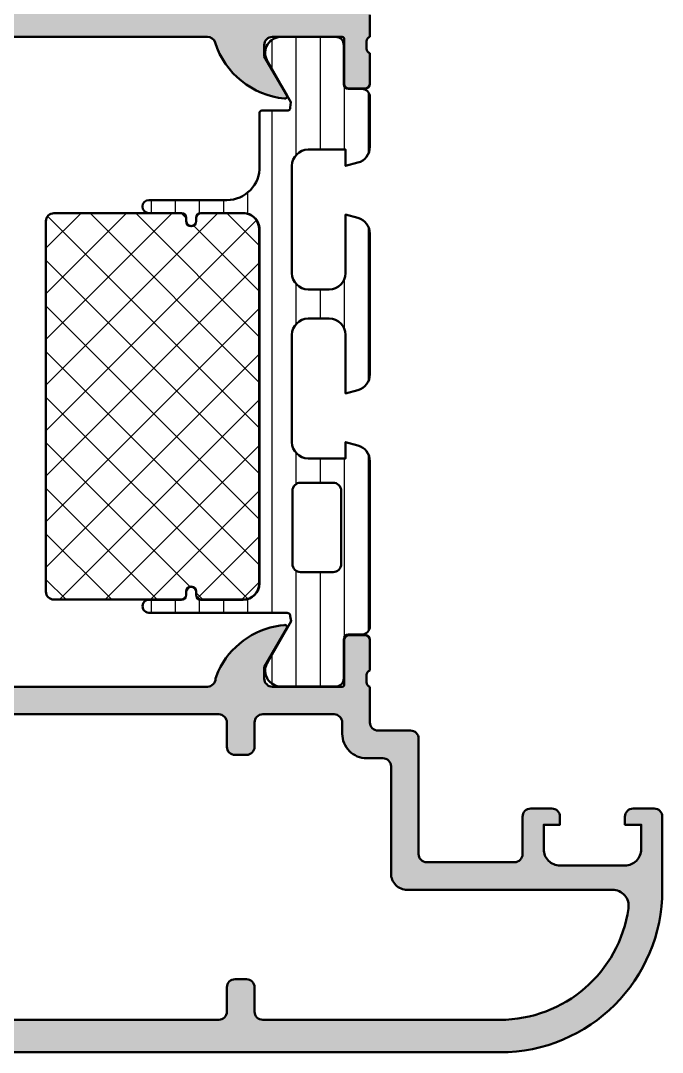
# Model space of a CAD drawing. Extents: x 0 to 79, y 0 to 100.
# Drawn here: x 39.5 to 79, y 0 to 63.5 of the extents above; entities that cross this region are included whole.
import ezdxf

# ---------------------------------------------------------------- set-up
doc = ezdxf.new("R2010")
doc.units = 0
for name, color, linetype, lineweight in [('0S-Alu contour', 7, 'Continuous', 50), ('0S-Alu hatch', 252, 'Continuous', 25), ('0S-Plastic contour', 254, 'Continuous', 50), ('0S-Plastic hatch', 253, 'Continuous', 25), ('0S-PT contour', 91, 'Continuous', 50), ('0S-PT hatch', 103, 'Continuous', 25)]:
    doc.layers.add(name, color=color, linetype=linetype, lineweight=lineweight)

# ---------------------------------------------------------------- blocks, each defined once
blk = doc.blocks.new('430970__55410658_3A5E_46EC_8F12_C75AFB1026F4_')
at = {"layer": '0S-Alu hatch'}
h = blk.add_hatch(color=256, dxfattribs=at)
edge = h.paths.add_edge_path()
edge.add_line((-1.70431260074e-05, 99.98993887380553), (-1.70431260074e-05, 96.5899388738054))
edge.add_line((-1.70431260074e-05, 96.5899388738054), (1.099982956873901, 95.48993887380551))
edge.add_line((1.099982956873901, 95.48993887380551), (1.699982956874151, 95.48993887380551))
edge.add_line((1.699982956874151, 95.48993887380551), (1.699982956874151, 96.98993887380558))
edge.add_ellipse((2.699982956874106, 96.98993887380558), major_axis=(-0.9999999999999551, 0), ratio=1, start_angle=269.99999999999744, end_angle=360, ccw=False)
edge.add_line((2.699982956874151, 97.98993887380554), (3.999982956873992, 97.98993887380554))
edge.add_ellipse((3.999982956874003, 96.98993887380554), major_axis=(-0.9999999999999857, 0), ratio=1, start_angle=180, end_angle=270.0000000000006, ccw=False)
edge.add_line((4.999982956873992, 96.98993887380551), (4.999982956873992, 90.98993887380547))
edge.add_ellipse((4.474982956873919, 90.4899388738055), major_axis=(-0.7250000000000333, 0), ratio=1, start_angle=136.397181027302, end_angle=223.602818972698, ccw=False)
edge.add_line((4.999982956873992, 89.98993887380553), (4.999982956874106, 80.18993887380545))
edge.add_ellipse((3.999982956874133, 80.1899388738056), major_axis=(-0.9999999999999724, 0), ratio=1, start_angle=89.99999999999221, end_angle=180, ccw=False)
edge.add_line((3.999982956873997, 79.18993887380563), (2.699982956874035, 79.18993887380557))
edge.add_ellipse((2.699982956874086, 80.18993887380562), major_axis=(-1.000000000000042, 0), ratio=1, start_angle=0, end_angle=89.9999999999971, ccw=False)
edge.add_line((1.699982956874038, 80.18993887380563), (1.699982956874038, 85.48993887380551))
edge.add_line((1.699982956874038, 85.48993887380551), (1.199982956874037, 85.48993887380551))
edge.add_arc((1.199982956874066, 84.48993887380561), 0.9999999999999147, 90.00000000000163, 180)
edge.add_line((0.1999829568741514, 84.48993887380558), (0.1999829568740381, 66.66695257705501))
edge.add_line((0.1999829568740381, 66.66695257705501), (0.1999842269182465, 63.48750195167988))
edge.add_line((0.1999842269182465, 63.48750195167988), (0.1999702453614703, 62.48999999999998))
edge.add_ellipse((0.121133798818383, 62.22247940800693), major_axis=(-0.2788950563273787, 0), ratio=1, start_angle=178.8354106258897, end_angle=253.5801235804951, ccw=False)
edge.add_line((0.3999712453613711, 62.2168110000085), (0.3999712453613995, 61.76321700000833))
edge.add_ellipse((0.1211031497182247, 61.75755634053118), major_axis=(-0.2789255417371582, 0), ratio=1, start_angle=106.42459455536479, end_angle=181.1628700729054, ccw=False)
edge.add_line((0.1999702453614417, 61.49001300000824), (0.1999702453614702, 59.61000199999987))
edge.add_arc((0.4999702453614246, 59.61000199999979), 0.2999999999999545, 180, 269.9999999999943)
edge.add_line((0.4999702453613946, 59.31000199999984), (1.479944564404294, 59.31000199999985))
edge.add_arc((1.479944564404356, 59.61000199999975), 0.2999999999998906, 269.9999999999882, 360)
edge.add_line((1.779944564404247, 59.61000199999975), (1.779944564404217, 62.36999999999993))
edge.add_ellipse((1.899944564404079, 62.36999999999994), major_axis=(-0.1199999999998615, 0), ratio=1, start_angle=269.9999999999757, end_angle=360, ccw=False)
edge.add_line((1.89994456440413, 62.48999999999981), (6.199970245361472, 62.49000000000004))
edge.add_ellipse((6.199970245361464, 61.99000000000003), major_axis=(-0.5000000000000071, 0), ratio=1, start_angle=180, end_angle=269.9999999999991, ccw=False)
edge.add_line((6.69997024536147, 61.99000000000004), (6.699970245361469, 61.29000000000004))
edge.add_line((6.699970245361469, 61.29000000000004), (5.318474787739117, 58.89717967697251))
edge.add_arc((5.438090030009777, 58.82811978464832), 0.1381197846483124, 149.9999999999897, 275.6225775507777)
edge.add_arc((4.961747004187923, 63.66660886184778), 4.999999999999936, 275.6225775507903, 342.2515836439267)
edge.add_ellipse((10.19988649963936, 61.99002680466519), major_axis=(-0.4999120691403375, 0), ratio=1, start_angle=270.0000000000287, end_angle=342.25158364396225, ccw=False)
edge.add_line((10.19988649963911, 62.48993887380553), (51.00005808385077, 62.48993887380553))
edge.add_ellipse((51.00005808385075, 61.99002680466547), major_axis=(-0.4999120691400591, 0), ratio=1, start_angle=197.7484163560726, end_angle=269.9999999999984, ccw=False)
edge.add_arc((56.23819757930234, 63.66660886184815), 5.00000000000038, 197.7484163560703, 264.3774224492067)
edge.add_arc((55.76185455348019, 58.82811978464825), 0.1381197846482856, 264.3774224492164, 390.0000000000092)
edge.add_line((55.88146979575083, 58.89717967697242), (54.49997433812848, 61.28999999999999))
edge.add_line((54.49997433812848, 61.28999999999999), (54.49997433812848, 61.98999999999998))
edge.add_ellipse((54.99997433812847, 61.98999999999998), major_axis=(-0.4999999999999929, 0), ratio=1, start_angle=269.9999999999984, end_angle=360, ccw=False)
edge.add_line((54.99997433812849, 62.48999999999998), (59.30000001908563, 62.48999999999998))
edge.add_ellipse((59.30000001908553, 62.37), major_axis=(-0.1199999999999761, 0), ratio=1, start_angle=180, end_angle=269.9999999999525, ccw=False)
edge.add_line((59.42000001908551, 62.36999999999987), (59.4200000190855, 59.61000199999968))
edge.add_arc((59.7200000190854, 59.61000199999968), 0.2999999999998977, 180, 270.0000000000108)
edge.add_line((59.72000001908546, 59.31000199999979), (60.69997433812833, 59.31000199999981))
edge.add_arc((60.69997433812833, 59.61000199999975), 0.2999999999999474, 270, 360)
edge.add_line((60.99997433812827, 59.61000199999981), (60.99997433812829, 61.49001300000819))
edge.add_ellipse((61.07884143377155, 61.75755634053113), major_axis=(-0.2789255417371861, 0), ratio=1, start_angle=-1.162870072900887, end_angle=73.57540544462603, ccw=False)
edge.add_line((60.79997333812835, 61.76321700000826), (60.79997333812835, 62.21681100000843))
edge.add_ellipse((61.07881078467135, 62.22247940800687), major_axis=(-0.2788950563273894, 0), ratio=1, start_angle=-73.58012358049888, end_angle=1.1645893741102782, ccw=False)
edge.add_line((60.99997433812828, 62.48999999999993), (60.9999603565715, 63.48750195268249))
edge.add_line((60.9999603565715, 63.48750195268249), (60.99995982478767, 63.83996200589203))
edge.add_arc((60.49998295687405, 63.83996200589198), 0.499976867913631, 0, 90.00000000000651)
edge.add_line((60.49998295687399, 64.33993887380561), (56.49998295687399, 64.33993887380561))
edge.add_ellipse((56.49998295687407, 64.83993887380569), major_axis=(-0.5000000000000853, 0), ratio=1, start_angle=0, end_angle=89.99999999999022, ccw=False)
edge.add_line((55.99998295687399, 64.83993887380576), (55.99998295687399, 77.48993887380553))
edge.add_ellipse((56.52500991086667, 77.98993887380553), major_axis=(-0.7250195186467954, 0), ratio=1, start_angle=-43.60134995159018, end_angle=43.60134995159018, ccw=False)
edge.add_line((55.99998295687399, 78.48993887380553), (55.99998295687399, 82.48991140798532))
edge.add_ellipse((56.52500991086667, 82.98991140798532), major_axis=(-0.7250195186467954, 0), ratio=1, start_angle=-43.60134995159018, end_angle=43.60134995159018, ccw=False)
edge.add_line((55.99998295687399, 83.4899114079853), (55.99998295687399, 90.18993887380557))
edge.add_line((55.99998295687399, 90.18993887380557), (58.49998295687398, 90.18993887380557))
edge.add_arc((58.49998295687395, 90.6899388738056), 0.5000000000000285, 270.0000000000025, 360)
edge.add_line((58.99998295687399, 90.6899388738056), (58.99998295687399, 90.98993887380553))
edge.add_arc((58.49998295687405, 90.98993887380558), 0.4999999999999432, 0, 89.99999999999265)
edge.add_line((58.49998295687411, 91.48993887380553), (49.49998295687399, 91.48993887380553))
edge.add_ellipse((49.49998295687398, 91.98993887380551), major_axis=(-0.4999999999999858, 0), ratio=1, start_angle=0, end_angle=90.0000000000008, ccw=False)
edge.add_line((48.99998295687399, 91.98993887380547), (48.9999829568741, 99.48993887380547))
edge.add_arc((48.49998295687408, 99.48993887380551), 0.5000000000000285, 0, 89.99999999999675)
edge.add_line((48.4999829568741, 99.98993887380553), (-1.70431260074e-05, 99.98993887380553))
edge = h.paths.add_edge_path()
edge.add_arc((5.199982956874052, 78.88993887380538), 1.499999999999985, 269.9999999999995, 360)
edge.add_line((6.699982956874038, 78.8899388738055), (6.69998295687381, 97.48993887380553))
edge.add_ellipse((7.199982956873981, 97.48993887380534), major_axis=(-0.5000000000001706, 0), ratio=1, start_angle=269.99999999996743, end_angle=360, ccw=False)
edge.add_line((7.199982956874265, 97.98993887380554), (46.69998295687403, 97.98993887380554))
edge.add_ellipse((46.69998295687403, 97.48993887380553), major_axis=(-0.5, 0), ratio=1, start_angle=180, end_angle=270, ccw=False)
edge.add_line((47.19998295687403, 97.48993887380553), (47.19998295687381, 90.78993887380565))
edge.add_arc((48.19998295687383, 90.78993887380562), 1.000000000000028, 180, 269.9999999999984)
edge.add_line((48.19998295687381, 89.7899388738056), (53.79998731643699, 89.78993887380553))
edge.add_ellipse((53.79998731643697, 89.28993887380577), major_axis=(-0.4999999999997869, 0), ratio=1, start_angle=180, end_angle=269.9999999999984, ccw=False)
edge.add_line((54.29998731643675, 89.2899388738057), (54.29998731643675, 86.78993525038695))
edge.add_line((54.29998731643675, 86.78993525038695), (53.49998295687399, 85.9899308908243))
edge.add_line((53.49998295687399, 85.9899308908243), (53.49998295687399, 74.98992489246174))
edge.add_line((53.49998295687399, 74.98992489246174), (54.29998731643675, 74.18992053289892))
edge.add_line((54.29998731643675, 74.18992053289892), (54.29998731643675, 64.8399388738056))
edge.add_ellipse((53.79998731643664, 64.83993887380572), major_axis=(-0.5000000000001137, 0), ratio=1, start_angle=89.99999999998698, end_angle=180, ccw=False)
edge.add_line((53.79998731643652, 64.33993887380561), (2.49998295687422, 64.33993887380561))
edge.add_ellipse((2.499982956874077, 64.83993887380569), major_axis=(-0.5000000000000853, 0), ratio=1, start_angle=0, end_angle=90.0000000000162, ccw=False)
edge.add_line((1.999982956873992, 64.83993887380555), (1.999982956873992, 76.88993887380539))
edge.add_ellipse((2.499982956874021, 76.88993887380542), major_axis=(-0.5000000000000285, 0), ratio=1, start_angle=270.00000000000324, end_angle=360, ccw=False)
edge.add_line((2.499982956873992, 77.38993887380543), (5.199982956874038, 77.38993887380539))
at = {"layer": '0S-Alu contour', "color": 7}
for points in [[(60.99997433812828, 62.48999999999993), (60.9999603565715, 63.48750195268249), (60.99995982478767, 63.83996200589203)], [(10.19988649963911, 62.48993887380553), (51.00005808385077, 62.48993887380553)], [(54.99997433812849, 62.48999999999998), (59.30000001908563, 62.48999999999998)], [(59.42000001908551, 62.36999999999987), (59.4200000190855, 59.61000199999968)], [(55.88146979575083, 58.89717967697242), (54.49997433812848, 61.28999999999999), (54.49997433812848, 61.98999999999998)], [(60.79997333812835, 61.76321700000826), (60.79997333812835, 62.21681100000843)], [(60.99997433812827, 59.61000199999981), (60.99997433812829, 61.49001300000819)], [(59.72000001908546, 59.31000199999979), (60.69997433812833, 59.31000199999981)]]:
    blk.add_lwpolyline(points, dxfattribs=at)
at = {"layer": '0S-Alu contour', "color": 7, "extrusion": (0, 0, -1)}
for centre, radius, start, end in [((-51.00005808385075, 61.99002680466547), 0.4999120691400592, 90.0000000000016, 162.2515836439274), ((-54.99997433812847, 61.98999999999998), 0.4999999999999929, 0, 90.0000000000016), ((-59.30000001908553, 62.37), 0.1199999999999761, 90.0000000000475, 180), ((-61.07881078467135, 62.22247940800687), 0.2788950563273894, 358.8354106258897, 73.58012358049896), ((-61.07884143377155, 61.75755634053113), 0.2789255417371861, 286.424594555374, 1.162870072900956)]:
    blk.add_arc(centre, radius, start, end, dxfattribs=at)
at = {"layer": '0S-Alu contour', "color": 7}
for centre, radius, start, end in [((56.23819757930234, 63.66660886184815), 5.00000000000038, 197.7484163560703, 264.3774224492067), ((59.7200000190854, 59.61000199999968), 0.2999999999998977, 180, 270.0000000000108), ((60.69997433812833, 59.61000199999975), 0.2999999999999474, 270, 0), ((55.76185455348019, 58.82811978464825), 0.1381197846482856, 264.3774224492164, 30.00000000000925)]:
    blk.add_arc(centre, radius, start, end, dxfattribs=at)
blk = doc.blocks.new('430780__FB59DBBB_7EA9_41A2_921F_8F8BE664CCE0_')
at = {"layer": '0S-PT hatch'}
h = blk.add_hatch(dxfattribs=at)
h.set_pattern_fill('ANSI37', color=256, scale=0.625, angle=90, style=0)
h.set_pattern_definition([(135, (0, 0), (-1.403165018917055, -1.403165018917055), []), (225, (0, 0), (1.403165018917055, -1.403165018917055), [])])
edge = h.paths.add_edge_path()
edge.add_line((41.059379483263, 51.15000068619779), (41.05939855562019, 28.35001070100715))
edge.add_arc((41.54942187412117, 28.35001111092659), 0.4900233185011384, 180.0000479331366, 270.0000000000124)
edge.add_line((41.54942187412127, 27.85998779242545), (49.39997289482376, 27.85998779296916))
edge.add_arc((49.39997289480367, 28.14998779296923), 0.2900000000000702, 270.0000000039686, 360)
edge.add_line((49.68997289480374, 28.14998779296923), (49.68997289480374, 28.34998779296916))
edge.add_ellipse((49.99996831716702, 28.34998779296916), major_axis=(-0.3099954223632792, 0), ratio=1, start_angle=180, end_angle=360, ccw=False)
edge.add_line((50.3099637395303, 28.34998779296916), (50.3099637395303, 28.14998779296918))
edge.add_arc((50.59996373953032, 28.14998779296919), 0.2900000000000204, 180, 270)
edge.add_line((50.59996373953032, 27.85998779296917), (53.19996566772398, 27.85998779296916))
edge.add_arc((53.19996566772398, 28.84998779296916), 0.9899999999999948, 270, 360)
edge.add_line((54.18996566772397, 28.84998779296916), (54.18994659536627, 50.65000086612949))
edge.add_arc((53.19994659536665, 50.64999999999998), 0.9899999999999971, 5.01260389054e-05, 89.99999993620736)
edge.add_line((53.19994659646891, 51.63999999999998), (50.59990299384417, 51.64000000289482))
edge.add_arc((50.59990299384974, 51.3500416757214), 0.2899583271734229, 90.00000000109937, 180)
edge.add_line((50.30994466667632, 51.35004167571583), (50.309944667173, 51.15002441408734))
edge.add_ellipse((49.99994924480972, 51.15002441407493), major_axis=(-0.3099954223632792, 0), ratio=1, start_angle=0, end_angle=180, ccw=False)
edge.add_line((49.68995382244644, 51.15002441406251), (49.68995382244644, 51.35002441406249))
edge.add_arc((49.39995382244642, 51.3500244140625), 0.2900000000000133, 0, 89.99999999603136)
edge.add_line((49.39995382246651, 51.64002441406251), (41.54940280176332, 51.6400244146062))
edge.add_arc((41.54940280176368, 51.15000109610536), 0.490023318500839, 90.00000000004071, 180.0000479255325)
at = {"layer": '0S-PT contour', "color": 7}
for points in [[(49.39995382246651, 51.64002441406251), (41.54940280176332, 51.6400244146062)], [(53.19994659646891, 51.63999999999998), (50.59990299384417, 51.64000000289482)], [(41.059379483263, 51.15000068619779), (41.05939855562019, 28.35001070100715)], [(49.68995382244644, 51.15002441406251), (49.68995382244644, 51.35002441406249)], [(50.30994466667632, 51.35004167571583), (50.309944667173, 51.15002441408734)], [(54.18996566772397, 28.84998779296916), (54.18994659536627, 50.65000086612949)], [(49.68997289480374, 28.14998779296923), (49.68997289480374, 28.34998779296916)], [(50.3099637395303, 28.34998779296916), (50.3099637395303, 28.14998779296918)], [(41.54942187412127, 27.85998779242545), (49.39997289482376, 27.85998779296916)], [(50.59996373953032, 27.85998779296917), (53.19996566772398, 27.85998779296916)]]:
    blk.add_lwpolyline(points, dxfattribs=at)
for centre, radius, start, end in [((41.54940280176368, 51.15000109610536), 0.490023318500839, 90.00000000004071, 180.0000479255325), ((49.39995382244642, 51.3500244140625), 0.2900000000000133, 0, 89.99999999603136), ((50.59990299384974, 51.3500416757214), 0.2899583271734229, 90.00000000109937, 180), ((53.19994659536665, 50.64999999999998), 0.9899999999999971, 5.01260389054e-05, 89.99999993620736), ((53.19996566772398, 28.84998779296916), 0.9899999999999948, 270, 0), ((41.54942187412117, 28.35001111092659), 0.4900233185011384, 180.0000479331366, 270.0000000000124), ((49.39997289480367, 28.14998779296923), 0.2900000000000702, 270.0000000039686, 0), ((50.59996373953032, 28.14998779296919), 0.2900000000000204, 180, 270)]:
    blk.add_arc(centre, radius, start, end, dxfattribs=at)
at = {"layer": '0S-PT contour', "color": 7, "extrusion": (0, 0, -1)}
for centre, start, end in [((-49.99994924480972, 51.15002441407493), 180, 0), ((-49.99996831716702, 28.34998779296916), 0, 180)]:
    blk.add_arc(centre, 0.3099954223632793, start, end, dxfattribs=at)
blk = doc.blocks.new('284832__66AB506D_3832_47AC_AD13_2F2E993FB97A___4D2B57CF_61A0_4CB5_BF6C_3940D34E058B_')
at = {"layer": '0S-Plastic hatch'}
h = blk.add_hatch(dxfattribs=at)
h.set_pattern_fill('ANSI31', color=256, scale=0.4680000000000001, angle=45, style=0)
h.set_pattern_definition([(90, (0, 0), (-1.4859, 0), [])])
edge = h.paths.add_edge_path()
edge.add_line((54.1999656240552, 57.79999996007916), (54.19996562405543, 54.529972893298))
edge.add_ellipse((52.20156566764429, 54.44998780583815), major_axis=(-2.000000000000003, 0), ratio=1, start_angle=90.00000000000102, end_angle=182.2920152210327, ccw=False)
edge.add_line((52.20156566764432, 52.44998780583814), (47.39996979937751, 52.44998780583768))
edge.add_arc((47.39996979937751, 52.04999390935331), 0.399993896484375, 90, 270)
edge.add_line((47.39996979937751, 51.65000001286893), (49.39997285113517, 51.65000001286831))
edge.add_ellipse((49.39997285113509, 51.35000001286835), major_axis=(-0.2999999999999545, 0), ratio=1, start_angle=180, end_angle=269.99999999998374, ccw=False)
edge.add_line((49.69997285113504, 51.35000001286852), (49.69997285113515, 51.1500000128655))
edge.add_arc((49.99996827349843, 51.15000001286553), 0.2999954223632812, 180, 360)
edge.add_line((50.29996369586172, 51.15000001286555), (50.29996369586182, 51.3500000128684))
edge.add_ellipse((50.59996369586189, 51.35000001286823), major_axis=(-0.3000000000000611, 0), ratio=1, start_angle=270.000000000019, end_angle=360, ccw=False)
edge.add_line((50.59996369586179, 51.65000001286831), (53.19992747934044, 51.65000001286921))
edge.add_ellipse((53.1999274793408, 50.65000001286907), major_axis=(-1.000000000000135, 0), ratio=1, start_angle=180, end_angle=270.00000000001995, ccw=False)
edge.add_line((54.19992747934093, 50.65000001286914), (54.19992747934252, 28.84998780583813))
edge.add_ellipse((53.19992747934239, 28.84998780583806), major_axis=(-1.000000000000127, 0), ratio=1, start_angle=90.00000000000199, end_angle=180, ccw=False)
edge.add_line((53.19992747934243, 27.84998780583793), (50.5999636958619, 27.84998780583789))
edge.add_ellipse((50.5999636958619, 28.14998780583807), major_axis=(-0.3000000000001854, 0), ratio=1, start_angle=0, end_angle=89.99999999999869, ccw=False)
edge.add_line((50.29996369586172, 28.14998780583824), (50.29996369586182, 28.34998780584042))
edge.add_arc((49.99996827349849, 28.34998780584046), 0.2999954223633381, 0, 180)
edge.add_line((49.69997285113515, 28.34998780584049), (49.69997285113515, 28.14998780583806))
edge.add_ellipse((49.39997285113502, 28.14998780583806), major_axis=(-0.300000000000125, 0), ratio=1, start_angle=90, end_angle=180, ccw=False)
edge.add_line((49.39997285113502, 27.84998780583794), (47.39996979937745, 27.84998780583794))
edge.add_arc((47.39996979937748, 27.44999390935357), 0.399993896484375, 90.00000000000406, 270.0000000000041)
edge.add_line((47.39996979937751, 27.05000001286919), (55.89992402533868, 27.05000001286908))
edge.add_ellipse((55.89992402533857, 26.85000001286903), major_axis=(-0.2000000000000455, 0), ratio=1, start_angle=180, end_angle=269.99999999996743, ccw=False)
edge.add_line((56.09992402533862, 26.85000001286898), (56.1501009525956, 26.54020325136065))
edge.add_line((56.1501009525956, 26.54020325136065), (54.71444598124286, 24.04045301287187))
edge.add_arc((55.5556986302342, 23.49981808759481), 0.9999960709244081, 147.2729839001635, 261.818391948107)
edge.add_line((55.41338798124296, 22.51000001287201), (58.88992947934246, 22.51000001287184))
edge.add_arc((58.88993211896749, 23.00999599031056), 0.4999959774456828, 269.9996975188198, 360.0003024817733)
edge.add_line((59.3899280964062, 23.00999862993564), (59.38959614600912, 25.4099970128716))
edge.add_ellipse((59.68959614600922, 25.40999701287174), major_axis=(-0.3000000000001037, 0), ratio=1, start_angle=270.00000000001626, end_angle=360, ccw=False)
edge.add_line((59.68959614600913, 25.70999701287184), (60.49992746441381, 25.70999701287178))
edge.add_arc((60.49992746441384, 26.20999701287188), 0.5000000000000924, 269.9999999999959, 359.9999878056732)
edge.add_line((60.99992746441392, 26.20999690624137), (60.99992751306859, 36.38101912852682))
edge.add_arc((59.99876584027026, 36.38022913144592), 1.001161984483901, 0.0452109688184296, 74.93720007260596)
edge.add_line((60.25894542141764, 37.34699275546665), (59.49996562405419, 37.54999568515382))
edge.add_line((59.49996562405419, 37.54999568515382), (59.49998851223744, 36.54999568515382))
edge.add_line((59.49998851223744, 36.54999568515382), (57.19997020169068, 36.54999568515393))
edge.add_ellipse((57.20008022250791, 37.55011028447337), major_axis=(-1.000114605371035, 0), ratio=1, start_angle=0.006740136642804373, end_angle=89.99369699386023, ccw=False)
edge.add_line((56.19996562405696, 37.54999263341648), (56.19996257229621, 44.15029440486375))
edge.add_ellipse((57.20007182311499, 44.15017675443594), major_axis=(-1.000109257738843, 0), ratio=1, start_angle=270.00630300613807, end_angle=359.99325986335714, ccw=False)
edge.add_line((57.19996180288609, 45.15028600612321), (58.49996944522177, 45.15028600612322))
edge.add_ellipse((58.49985133326889, 44.15014882472101), major_axis=(-1.000137188376469, 0), ratio=1, start_angle=180.0078588372284, end_angle=269.9932336118436, ccw=False)
edge.add_line((59.49998851223728, 44.15028600612345), (59.49998851223761, 40.55029213900076))
edge.add_line((59.49998851223761, 40.55029213900076), (60.25894542141707, 40.75322179386171))
edge.add_arc((59.9988204170631, 41.71999088750838), 1.001153084358507, 285.059702476479, 359.9596735684652)
edge.add_line((60.99997325344839, 41.71928624698653), (60.99997325344832, 50.38127355167432))
edge.add_arc((59.99878070440701, 50.38048353022962), 1.001192860736494, 0.0452109688023067, 74.93720007260472)
edge.add_line((60.25896830960107, 51.34727696964318), (59.49998851223756, 51.55027989933046))
edge.add_line((59.49998851223756, 51.55027989933046), (59.49998851223727, 47.9502798993376))
edge.add_ellipse((58.49985133326905, 47.95041708073982), major_axis=(-1.000137188376301, 0), ratio=1, start_angle=90.00676638816333, end_angle=179.9921411627717, ccw=False)
edge.add_line((58.49996944522206, 46.95027989933778), (57.19996180288597, 46.95027989933777))
edge.add_ellipse((57.20007182311502, 47.95038915102497), major_axis=(-1.00010925773877, 0), ratio=1, start_angle=0.00674013653468819, end_angle=89.99369699385392, ccw=False)
edge.add_line((56.19996257229631, 47.95027150059723), (56.19996257229644, 54.55027989933063))
edge.add_ellipse((57.2000802228437, 54.5501622479147), major_axis=(-1.00011765746738, 0), ratio=1, start_angle=270.00630300614216, end_angle=359.99325986335714, ccw=False)
edge.add_line((57.19997020169068, 55.55027989933046), (59.49998851223727, 55.55027989933046))
edge.add_line((59.49998851223727, 55.55027989933046), (59.49996562405402, 54.55027989933057))
edge.add_line((59.49996562405402, 54.55027989933057), (60.25896830960078, 54.75322179386171))
edge.add_arc((59.99885401791398, 55.71995107328216), 1.001111854104478, 285.0597024764931, 359.9596735684833)
edge.add_line((60.99996562405544, 55.71924646177951), (60.99996562405544, 58.79000296007626))
edge.add_arc((60.4999656240554, 58.79000296007623), 0.5000000000000356, 0, 90.00000000000244)
edge.add_line((60.49996562405539, 59.29000296007626), (59.68959614600896, 59.29000296007632))
edge.add_ellipse((59.68959614600896, 59.59000296007622), major_axis=(-0.2999999999998977, 0), ratio=1, start_angle=0, end_angle=90, ccw=False)
edge.add_line((59.38959614600906, 59.59000296007627), (59.38992809640614, 61.99000134301247))
edge.add_arc((58.89922335293715, 61.99385250902547), 0.4907198556637236, 359.550338505092, 451.0852048587967)
edge.add_line((58.88992947934251, 62.48448434722622), (55.41338798124291, 62.48448434722622))
edge.add_arc((55.54896071593855, 61.49970000917136), 0.9940725118777798, 97.83849165625428, 212.91361095779)
edge.add_line((54.71444598124285, 60.95954696007623), (56.12745751582145, 58.46878991552618))
edge.add_line((56.12745751582145, 58.46878991552618), (56.09992402533856, 58.14999996007912))
edge.add_ellipse((55.89992402533874, 58.14999996007884), major_axis=(-0.1999999999998181, 0), ratio=1, start_angle=90.00000000006509, end_angle=180, ccw=False)
edge.add_line((55.89992402533897, 57.94999996007902), (54.34996562405518, 57.9499999600792))
edge.add_arc((54.34996562405521, 57.79999996007919), 0.1500000000000057, 90.00000000001087, 180)
edge = h.paths.add_edge_path()
edge.add_ellipse((58.73174899703457, 30.05472401122492), major_axis=(-0.4999999999999716, 0), ratio=1, start_angle=90.00000000000648, end_angle=179.9999569457603, ccw=False)
edge.add_line((58.73174899703462, 29.55472401122495), (56.73175215936179, 29.55472401122495))
edge.add_ellipse((56.73175215936179, 30.05472401122494), major_axis=(-0.4999999999999929, 0), ratio=1, start_angle=0, end_angle=90, ccw=False)
edge.add_line((56.2317521593618, 30.05472401122495), (56.23175215936179, 34.55472401122495))
edge.add_ellipse((56.73175215936175, 34.55472401122488), major_axis=(-0.4999999999999503, 0), ratio=1, start_angle=269.9999999999943, end_angle=360, ccw=False)
edge.add_line((56.73175215936179, 35.05472401122484), (58.7317527546736, 35.05472401122484))
edge.add_ellipse((58.73175275467362, 34.55472401122483), major_axis=(-0.5000000000000063, 0), ratio=1, start_angle=179.9999569372959, end_angle=270.00000000000244, ccw=False)
edge.add_line((59.23175275467349, 34.55472363546096), (59.2317489970344, 30.05472363546108))
at = {"layer": '0S-Alu contour', "color": 7}
for points in [[(56.73175215936179, 35.05472401122484), (58.7317527546736, 35.05472401122484)], [(56.2317521593618, 30.05472401122495), (56.23175215936179, 34.55472401122495)], [(59.23175275467349, 34.55472363546096), (59.2317489970344, 30.05472363546108)], [(58.73174899703462, 29.55472401122495), (56.73175215936179, 29.55472401122495)]]:
    blk.add_lwpolyline(points, dxfattribs=at)
at = {"layer": '0S-Alu contour', "color": 7, "extrusion": (0, 0, -1)}
for centre, radius, start, end in [((-56.73175215936175, 34.55472401122488), 0.4999999999999503, 0, 90.0000000000057), ((-58.73175275467362, 34.55472401122483), 0.5000000000000063, 89.99999999999756, 180.0000430627042), ((-56.73175215936179, 30.05472401122494), 0.4999999999999929, 270, 0), ((-58.73174899703457, 30.05472401122492), 0.4999999999999716, 180.0000430542398, 269.9999999999935)]:
    blk.add_arc(centre, radius, start, end, dxfattribs=at)
at = {"layer": '0S-Plastic contour', "color": 7}
for points in [[(58.88992947934251, 62.48448434722622), (55.41338798124291, 62.48448434722622)], [(59.38959614600906, 59.59000296007627), (59.38992809640614, 61.99000134301247)], [(54.71444598124285, 60.95954696007623), (56.12745751582145, 58.46878991552618), (56.09992402533856, 58.14999996007912)], [(60.49996562405539, 59.29000296007626), (59.68959614600896, 59.29000296007632)], [(60.99996562405544, 55.71924646177951), (60.99996562405544, 58.79000296007626)], [(54.1999656240552, 57.79999996007916), (54.19996562405543, 54.529972893298)], [(55.89992402533897, 57.94999996007902), (54.34996562405518, 57.9499999600792)], [(57.19997020169068, 55.55027989933046), (59.49998851223727, 55.55027989933046), (59.49996562405402, 54.55027989933057), (60.25896830960078, 54.75322179386171)], [(56.19996257229631, 47.95027150059723), (56.19996257229644, 54.55027989933063)], [(52.20156566764432, 52.44998780583814), (47.39996979937751, 52.44998780583768)], [(47.39996979937751, 51.65000001286893), (49.39997285113517, 51.65000001286831)], [(50.59996369586179, 51.65000001286831), (53.19992747934044, 51.65000001286921)], [(60.25896830960107, 51.34727696964318), (59.49998851223756, 51.55027989933046), (59.49998851223727, 47.9502798993376)], [(49.69997285113504, 51.35000001286852), (49.69997285113515, 51.1500000128655)], [(50.29996369586172, 51.15000001286555), (50.29996369586182, 51.3500000128684)], [(54.19992747934093, 50.65000001286914), (54.19992747934252, 28.84998780583813)], [(60.99997325344839, 41.71928624698653), (60.99997325344832, 50.38127355167432)], [(58.49996944522206, 46.95027989933778), (57.19996180288597, 46.95027989933777)], [(57.19996180288609, 45.15028600612321), (58.49996944522177, 45.15028600612322)], [(56.19996562405696, 37.54999263341648), (56.19996257229621, 44.15029440486375)], [(59.49998851223728, 44.15028600612345), (59.49998851223761, 40.55029213900076), (60.25894542141707, 40.75322179386171)], [(60.25894542141764, 37.34699275546665), (59.49996562405419, 37.54999568515382), (59.49998851223744, 36.54999568515382), (57.19997020169068, 36.54999568515393)], [(60.99992746441392, 26.20999690624137), (60.99992751306859, 36.38101912852682)], [(49.69997285113515, 28.34998780584049), (49.69997285113515, 28.14998780583806)], [(50.29996369586172, 28.14998780583824), (50.29996369586182, 28.34998780584042)], [(49.39997285113502, 27.84998780583794), (47.39996979937745, 27.84998780583794)], [(53.19992747934243, 27.84998780583793), (50.5999636958619, 27.84998780583789)], [(47.39996979937751, 27.05000001286919), (55.89992402533868, 27.05000001286908)], [(56.09992402533862, 26.85000001286898), (56.1501009525956, 26.54020325136065), (54.71444598124286, 24.04045301287187)], [(59.3899280964062, 23.00999862993564), (59.38959614600912, 25.4099970128716)], [(59.68959614600913, 25.70999701287184), (60.49992746441381, 25.70999701287178)], [(55.41338798124296, 22.51000001287201), (58.88992947934246, 22.51000001287184)]]:
    blk.add_lwpolyline(points, dxfattribs=at)
for centre, radius, start, end in [((55.54896071593855, 61.49970000917136), 0.9940725118777798, 97.83849165625428, 212.91361095779), ((58.89922335293715, 61.99385250902547), 0.4907198556637236, 359.550338505092, 91.08520485879671), ((60.4999656240554, 58.79000296007623), 0.5000000000000356, 0, 90.00000000000244), ((54.34996562405521, 57.79999996007919), 0.1500000000000057, 90.00000000001087, 180), ((59.99885401791398, 55.71995107328216), 1.001111854104478, 285.0597024764931, 359.9596735684833), ((47.39996979937751, 52.04999390935331), 0.399993896484375, 90, 270), ((49.99996827349843, 51.15000001286553), 0.2999954223632812, 180, 0), ((59.99878070440701, 50.38048353022962), 1.001192860736494, 0.0452109688023067, 74.93720007260472), ((59.9988204170631, 41.71999088750838), 1.001153084358507, 285.059702476479, 359.9596735684652), ((59.99876584027026, 36.38022913144592), 1.001161984483901, 0.0452109688184296, 74.93720007260596), ((49.99996827349849, 28.34998780584046), 0.2999954223633381, 0, 180), ((47.39996979937748, 27.44999390935357), 0.399993896484375, 90.00000000000406, 270.0000000000041), ((60.49992746441384, 26.20999701287188), 0.5000000000000924, 269.9999999999959, 359.9999878056732), ((55.5556986302342, 23.49981808759481), 0.9999960709244081, 147.2729839001635, 261.818391948107), ((58.88993211896749, 23.00999599031056), 0.4999959774456828, 269.9996975188198, 0.0003024817733149)]:
    blk.add_arc(centre, radius, start, end, dxfattribs=at)
at = {"layer": '0S-Plastic contour', "color": 7, "extrusion": (0, 0, -1)}
for centre, radius, start, end in [((-59.68959614600896, 59.59000296007622), 0.2999999999998977, 270, 0), ((-55.89992402533874, 58.14999996007884), 0.1999999999998181, 180, 269.9999999999349), ((-57.2000802228437, 54.5501622479147), 1.00011765746738, 0.0067401366428458, 89.99369699385781), ((-52.20156566764429, 54.44998780583815), 2.000000000000003, 177.7079847789673, 269.999999999999), ((-49.39997285113509, 51.35000001286835), 0.2999999999999545, 90.00000000001629, 180), ((-50.59996369586189, 51.35000001286823), 0.3000000000000611, 0, 89.99999999998101), ((-53.1999274793408, 50.65000001286907), 1.000000000000135, 89.99999999998005, 180), ((-57.20007182311502, 47.95038915102497), 1.00010925773877, 270.0063030061462, 359.9932598634653), ((-58.49985133326905, 47.95041708073982), 1.000137188376301, 180.0078588372284, 269.9932336118367), ((-57.20007182311499, 44.15017675443594), 1.000109257738843, 0.0067401366428458, 89.9936969938619), ((-58.49985133326889, 44.15014882472101), 1.000137188376469, 90.00676638815638, 179.9921411627716), ((-57.20008022250791, 37.55011028447337), 1.000114605371035, 270.0063030061399, 359.9932598633572), ((-53.19992747934239, 28.84998780583806), 1.000000000000127, 180, 269.999999999998), ((-49.39997285113502, 28.14998780583806), 0.300000000000125, 180, 270), ((-50.5999636958619, 28.14998780583807), 0.3000000000001854, 270.0000000000013, 0), ((-55.89992402533857, 26.85000001286903), 0.2000000000000455, 90.00000000003257, 180), ((-59.68959614600922, 25.40999701287174), 0.3000000000001037, 0, 89.99999999998371)]:
    blk.add_arc(centre, radius, start, end, dxfattribs=at)
blk = doc.blocks.new('375480__FD08CA25_DB5E_403C_93E5_2A1B28F85013_')
at = {"layer": '0S-Alu hatch'}
h = blk.add_hatch(color=256, dxfattribs=at)
edge = h.paths.add_edge_path()
edge.add_line((0.1999702453614418, 22.49999999999992), (0.1999702453609871, 11.10002365112257))
edge.add_arc((0.7000122070305821, 11.10002365112264), 0.5000419616695951, 180, 270.0000000000212)
edge.add_line((0.7000122070307667, 10.59998168945304), (6.000017144357315, 10.59998168945301))
edge.add_ellipse((6.000022765709799, 9.600021599520472), major_axis=(-0.999960089948345, 0), ratio=1, start_angle=179.9996779077392, end_angle=270.0003220926273, ccw=False)
edge.add_line((6.999982855642343, 9.600015978168244), (7.000017144357599, 2.799992370605821))
edge.add_ellipse((5.999997319787696, 2.800019824750127), major_axis=(-1.00001982494676, 0), ratio=1, start_angle=90.0011358416665, end_angle=179.9984270247563, ccw=False)
edge.add_line((6.00001714435757, 1.799999999999869), (2.700012207031107, 1.800000000000096))
edge.add_ellipse((2.699981135668778, 2.799968928637711), major_axis=(-0.9999689291203445, 0), ratio=1, start_angle=-0.001780313160793412, end_angle=90.0017803132414, ccw=False)
edge.add_line((1.700012207031164, 2.800000000000181), (1.700012207030653, 4.500000000000227))
edge.add_line((1.700012207030653, 4.500000000000227), (1.100006103515539, 4.500000000000113))
edge.add_line((1.100006103515539, 4.500000000000113), (-2.558e-13, 3.39999389648463))
edge.add_line((-2.558e-13, 3.39999389648463), (0, 0))
edge.add_line((0, 0), (68.99993896484354, 1.137e-13))
edge.add_arc((68.99993896484352, 10.00000000000013), 10.00000000000001, 270.0000000000001, 360)
edge.add_line((78.99993896484354, 10.00000000000039), (78.99993896484341, 14.50000000000011))
edge.add_arc((78.49995304074022, 14.50001407790396), 0.4999859243013786, 359.9983867455008, 449.9946187137128)
edge.add_line((78.5, 15.00000000000011), (77.19995117187464, 15.00000000000014))
edge.add_arc((77.19998807066366, 14.49996310121135), 0.5000369001502127, 90.00422797773778, 179.9957720222162)
edge.add_line((76.69995117187489, 14.50000000000045), (76.699951171875, 14.00000000000011))
edge.add_line((76.699951171875, 14.00000000000011), (77.699951171875, 14.00000000000023))
edge.add_line((77.699951171875, 14.00000000000023), (77.69995117187466, 12.4999999999998))
edge.add_ellipse((76.70002533543193, 12.49992583644284), major_axis=(-0.9999258391930482, 0), ratio=1, start_angle=89.99575042603033, end_angle=180.0042495739118, ccw=False)
edge.add_line((76.69995117187486, 11.50000000000011), (72.69998168945301, 11.50000000000011))
edge.add_ellipse((72.69997606790787, 12.49999437845497), major_axis=(-0.9999943784706639, 0), ratio=1, start_angle=-0.0003220922610012167, end_angle=90.00032209262167, ccw=False)
edge.add_line((71.69998168945301, 12.50000000000011), (71.69998168945301, 14.00000000000011))
edge.add_line((71.69998168945301, 14.00000000000011), (72.69998168945301, 14.00000000000011))
edge.add_line((72.69998168945301, 14.00000000000011), (72.69998168945301, 14.50000000000011))
edge.add_arc((72.19999200956353, 14.50001032011066), 0.4999896799959879, 359.9988173777201, 450.0011826219631)
edge.add_line((72.19998168945301, 15.00000000000014), (70.89996337890578, 15.00000000000011))
edge.add_arc((70.8999930588769, 14.49997032002924), 0.5000296808517276, 90.003400872283, 179.9965991277354)
edge.add_line((70.39996337890602, 14.50000000000045), (70.39996337890591, 12.19999980926525))
edge.add_ellipse((69.89994932998145, 12.20001385818971), major_axis=(-0.5000140491218226, 0), ratio=1, start_angle=90.00160984295991, end_angle=179.9983901568687, ccw=False)
edge.add_line((69.89996337890624, 11.69999980926525), (64.4999999999999, 11.69999980926525))
edge.add_ellipse((64.49997693661767, 12.19997674588304), major_axis=(-0.4999769371497339, 0), ratio=1, start_angle=-0.0026429908801901547, end_angle=90.00264299083688, ccw=False)
edge.add_line((63.99999999999988, 12.19999980926548), (63.99995422363236, 19.29999999999995))
edge.add_arc((63.49996948218845, 19.30001525832348), 0.4999847416767267, 359.9982514715724, 450.0000000005577)
edge.add_line((63.49996948218358, 19.80000000000021), (61.499961853022, 19.80000000000012))
edge.add_ellipse((61.49994659493635, 20.29998474173508), major_axis=(-0.4999847419677756, 0), ratio=1, start_angle=0.0008742896432067937, end_angle=90.00174850118037, ccw=False)
edge.add_line((60.99996185302678, 20.29997711235058), (60.99992752301091, 22.50000000000017))
edge.add_ellipse((61.07876396955393, 22.76752059199327), major_axis=(-0.278895056327408, 0), ratio=1, start_angle=-1.1645893741010127, end_angle=73.58012358051087, ccw=False)
edge.add_line((60.79992652301091, 22.77318899999166), (60.79992652301092, 23.22678299999167))
edge.add_ellipse((61.07879461865408, 23.23244365946872), major_axis=(-0.2789255417371504, 0), ratio=1, start_angle=-73.57540544464342, end_angle=1.1628700728853119, ccw=False)
edge.add_line((60.99992752301091, 23.49998699999166), (60.99992752301091, 25.37999800000017))
edge.add_arc((60.6999275230109, 25.37999800000018), 0.3000000000000043, 0, 89.99999999999864)
edge.add_line((60.69992752301091, 25.67999800000019), (59.71995320396811, 25.67999800000019))
edge.add_arc((59.71995320396811, 25.37999800000017), 0.3000000000000043, 90, 180)
edge.add_line((59.41995320396811, 25.37999800000017), (59.41995320396812, 22.62000000000019))
edge.add_ellipse((59.29995320396772, 22.62000000000018), major_axis=(-0.1200000000004024, 0), ratio=1, start_angle=90, end_angle=180, ccw=False)
edge.add_line((59.29995320396771, 22.49999999999977), (54.99993515240579, 22.50000000000003))
edge.add_ellipse((54.99992483229502, 22.99998967988939), major_axis=(-0.4999896799958635, 0), ratio=1, start_angle=-0.0011826219716795094, end_angle=90.00118262199078, ccw=False)
edge.add_line((54.49993515240567, 22.99999999999958), (54.49993515240532, 23.69999694824335))
edge.add_line((54.49993515240532, 23.69999694824335), (55.88817978131169, 26.10452270507804))
edge.add_arc((55.76121506825007, 26.16120419576173), 0.1390425465422222, 335.9423438027615, 446.607291361964)
edge.add_line((55.76944351422219, 26.30000305175784), (55.7291145347267, 26.29452514648429))
edge.add_line((55.7291145347267, 26.29452514648429), (55.46851730572552, 26.26844787597648))
edge.add_arc((56.18897282517527, 21.32077348803892), 4.999853798318397, 98.28489453358702, 154.8580559001015)
edge.add_line((51.66281509625355, 23.44502258300897), (51.49991533273317, 22.9999458484472))
edge.add_ellipse((50.99990082508759, 23.00001451026495), major_axis=(-0.5000145123598821, 0), ratio=1, start_angle=90.00524486561812, end_angle=179.9921321636179, ccw=False)
edge.add_line((50.99994659650292, 22.50000000000003), (10.19995117186954, 22.50000000000014))
edge.add_ellipse((10.19999694328461, 23.00001451026446), major_axis=(-0.5000145123592799, 0), ratio=1, start_angle=0.007867836382104088, end_angle=89.99475513441172, ccw=False)
edge.add_line((9.69998243563964, 22.99994584844663), (9.537082672119025, 23.44502258300807))
edge.add_arc((5.010924943195323, 21.32077348803709), 4.999853798320588, 25.14194409989846, 81.7151054664134)
edge.add_line((5.731380462645345, 26.26844787597682), (5.470783233642123, 26.2945251464844))
edge.add_line((5.470783233642123, 26.2945251464844), (5.430454254149935, 26.30000305175784))
edge.add_arc((5.438682700121892, 26.16120419576171), 0.1390425465422344, 93.3927086379671, 204.0576561971866)
edge.add_line((5.311717987060204, 26.10452270507813), (6.699962615966342, 23.69999694824233))
edge.add_line((6.699962615966342, 23.69999694824233), (6.699962615965887, 22.99999999999991))
edge.add_ellipse((6.199972936076957, 22.99998967988919), major_axis=(-0.4999896799954363, 0), ratio=1, start_angle=89.998817378078, end_angle=180.0011826222799, ccw=False)
edge.add_line((6.199962615966796, 22.50000000000026), (1.89994456440425, 22.49999999999989))
edge.add_ellipse((1.899944564404254, 22.61999999999991), major_axis=(-0.1200000000000223, 0), ratio=1, start_angle=0, end_angle=89.99999999999858, ccw=False)
edge.add_line((1.779944564404232, 22.61999999999992), (1.779944564404232, 25.37999799999992))
edge.add_arc((1.479944564404227, 25.37999799999991), 0.3000000000000043, 0, 90.00000000000134)
edge.add_line((1.479944564404221, 25.67999799999991), (0.499970245361439, 25.67999799999991))
edge.add_arc((0.4999702453614461, 25.37999799999991), 0.3000000000000043, 90.00000000000136, 180)
edge.add_line((0.1999702453614418, 25.3799979999999), (0.1999702453614418, 23.49998699999139))
edge.add_ellipse((0.1211031497182744, 23.23244365946845), major_axis=(-0.2789255417371507, 0), ratio=1, start_angle=178.837129927112, end_angle=253.5754054446454, ccw=False)
edge.add_line((0.3999712453614421, 23.22678299999139), (0.3999712453614421, 22.77318899999141))
edge.add_ellipse((0.121133798818397, 22.76752059199303), major_axis=(-0.2788950563274322, 0), ratio=1, start_angle=106.41987641949251, end_angle=181.1645893740976, ccw=False)
edge = h.paths.add_edge_path()
edge.add_line((1.899999999999607, 12.79998168945343), (1.899999999999778, 20.29999694824267))
edge.add_ellipse((2.399999999999579, 20.29999694824241), major_axis=(-0.4999999999998011, 0), ratio=1, start_angle=269.9999999999642, end_angle=360, ccw=False)
edge.add_line((2.399999999999891, 20.79999694824221), (51.69995880126918, 20.79999694824235))
edge.add_ellipse((51.69996244062557, 20.3000005875984), major_axis=(-0.4999963606572001, 0), ratio=1, start_angle=179.9995829571355, end_angle=270.00041704255926, ccw=False)
edge.add_line((52.19995880126953, 20.29999694824176), (52.19995880126919, 18.79999694825258))
edge.add_arc((52.69997406151353, 18.80001220586716), 0.500015260477127, 180.0017483404038, 269.993880336687)
edge.add_line((52.69992065574673, 18.29999694824212), (53.39995880126363, 18.29999694824232))
edge.add_arc((53.39998932117552, 18.7999664321195), 0.4999694848087021, 269.9965024622571, 360.0078688581631)
edge.add_line((53.89995880126912, 18.80003509667), (53.89995880126912, 20.29999694823155))
edge.add_ellipse((54.3999588015404, 20.29999694824222), major_axis=(-0.500000000271278, 0), ratio=1, start_angle=269.9982514721895, end_angle=360, ccw=False)
edge.add_line((54.39997406032408, 20.79999694828067), (58.79995880126398, 20.79999694771835))
edge.add_ellipse((58.79998168980171, 20.3000198358435), major_axis=(-0.4999771123987529, 0), ratio=1, start_angle=179.9965027830656, end_angle=270.00262295328923, ccw=False)
edge.add_line((59.29995880126909, 20.29998931826526), (59.29995880126885, 19.59999694821081))
edge.add_arc((60.799951172185, 19.59998931869264), 1.499992370935542, 179.9997085728981, 270.0014571138454)
edge.add_line((60.79998931914224, 18.09999694824216), (61.79996219046779, 18.09996304042591))
edge.add_ellipse((61.79997744962398, 17.59998168901373), major_axis=(-0.4999813516450267, 0), ratio=1, start_angle=179.9965028364244, end_angle=270.0017486357154, ccw=False)
edge.add_line((62.29995880033766, 17.59995117164249), (62.30001220703117, 10.99999675750769))
edge.add_arc((63.29949653564908, 10.99948111010294), 0.9994844616326094, 179.9704403395422, 270.0295596604382)
edge.add_line((63.30001218305347, 9.999996781485036), (75.92819149448792, 9.999999541236601))
edge.add_ellipse((75.92819170458247, 9.000051259628629), major_axis=(-0.9999482816079964, 0), ratio=1, start_angle=171.7867846234638, end_angle=270.0000120381547, ccw=False)
edge.add_ellipse((68.99977952346792, 10.00017239472647), major_axis=(-8.000172394826482, 0), ratio=1, start_angle=90.00028649004298, end_angle=171.7861438457056, ccw=False)
edge.add_line((68.99981952588612, 2), (54.39998168945294, 2))
edge.add_ellipse((54.39996880787671, 2.499987118423888), major_axis=(-0.4999871185898276, 0), ratio=1, start_angle=-0.0014761578452748836, end_angle=90.00147615793247, ccw=False)
edge.add_line((53.89998168945282, 2.499999999999886), (53.89998168945294, 4.000000000000227))
edge.add_arc((53.39999712610983, 4.000015436657029), 0.4999845635814099, 359.9982310347787, 450.0017689651515)
edge.add_line((53.3999816894533, 4.500000000000142), (52.69998168945267, 4.500000000000113))
edge.add_arc((52.69996625279613, 4.00001543665688), 0.4999845635815307, 89.9982310348477, 180.0017689652214)
edge.add_line((52.1999816894529, 4.000000000000142), (52.1999816894529, 2.499999999999545))
edge.add_ellipse((51.69997894789416, 2.499995112180693), major_axis=(-0.5000027415826289, 0), ratio=1, start_angle=90.00031415775601, end_angle=180.0005601002396, ccw=False)
edge.add_line((51.6999816894528, 1.999992370605582), (9.200007267641894, 2.000000000000142))
edge.add_ellipse((9.200031408318026, 2.50004321411869), major_axis=(-0.5000432147012704, 0), ratio=1, start_angle=0.0027660786490741884, end_angle=89.99723392135559, ccw=False)
edge.add_line((8.699988194199477, 2.500019073443155), (8.700007267641922, 10.79998168945306))
edge.add_arc((7.200007267642149, 10.79998168945303), 1.499999999999772, 0, 90.0000000000011)
edge.add_line((7.200007267642121, 12.29998168945281), (2.399999999999778, 12.29998168945292))
edge.add_ellipse((2.399999999999948, 12.79998168945326), major_axis=(-0.5000000000003411, 0), ratio=1, start_angle=0, end_angle=89.99999999998039, ccw=False)
at = {"layer": '0S-Alu contour', "color": 7}
for points in [[(54.49993515240567, 22.99999999999958), (54.49993515240532, 23.69999694824335), (55.88817978131169, 26.10452270507804)], [(55.76944351422219, 26.30000305175784), (55.7291145347267, 26.29452514648429), (55.46851730572552, 26.26844787597648)], [(60.69992752301091, 25.67999800000019), (59.71995320396811, 25.67999800000019)], [(59.41995320396811, 25.37999800000017), (59.41995320396812, 22.62000000000019)], [(60.99992752301091, 23.49998699999166), (60.99992752301091, 25.37999800000017)], [(51.66281509625355, 23.44502258300897), (51.49991533273317, 22.9999458484472)], [(60.79992652301091, 22.77318899999166), (60.79992652301092, 23.22678299999167)], [(50.99994659650292, 22.50000000000003), (10.19995117186954, 22.50000000000014)], [(59.29995320396771, 22.49999999999977), (54.99993515240579, 22.50000000000003)], [(60.99996185302678, 20.29997711235058), (60.99992752301091, 22.50000000000017)], [(2.399999999999891, 20.79999694824221), (51.69995880126918, 20.79999694824235)], [(54.39997406032408, 20.79999694828067), (58.79995880126398, 20.79999694771835)], [(52.19995880126953, 20.29999694824176), (52.19995880126919, 18.79999694825258)], [(53.89995880126912, 18.80003509667), (53.89995880126912, 20.29999694823155)], [(59.29995880126909, 20.29998931826526), (59.29995880126885, 19.59999694821081)], [(63.49996948218358, 19.80000000000021), (61.499961853022, 19.80000000000012)], [(63.99999999999988, 12.19999980926548), (63.99995422363236, 19.29999999999995)], [(52.69992065574673, 18.29999694824212), (53.39995880126363, 18.29999694824232)], [(60.79998931914224, 18.09999694824216), (61.79996219046779, 18.09996304042591)], [(62.29995880033766, 17.59995117164249), (62.30001220703117, 10.99999675750769)], [(72.19998168945301, 15.00000000000014), (70.89996337890578, 15.00000000000011)], [(78.5, 15.00000000000011), (77.19995117187464, 15.00000000000014)], [(70.39996337890602, 14.50000000000045), (70.39996337890591, 12.19999980926525)], [(71.69998168945301, 12.50000000000011), (71.69998168945301, 14.00000000000011), (72.69998168945301, 14.00000000000011), (72.69998168945301, 14.50000000000011)], [(76.69995117187489, 14.50000000000045), (76.699951171875, 14.00000000000011), (77.699951171875, 14.00000000000023), (77.69995117187466, 12.4999999999998)], [(78.99993896484354, 10.00000000000039), (78.99993896484341, 14.50000000000011)], [(69.89996337890624, 11.69999980926525), (64.4999999999999, 11.69999980926525)], [(76.69995117187486, 11.50000000000011), (72.69998168945301, 11.50000000000011)], [(63.30001218305347, 9.999996781485036), (75.92819149448792, 9.999999541236601)], [(1.700012207031164, 2.800000000000181), (1.700012207030653, 4.500000000000227), (1.100006103515539, 4.500000000000113), (-2.558e-13, 3.39999389648463), (0, 0), (68.99993896484354, 1.137e-13)], [(53.3999816894533, 4.500000000000142), (52.69998168945267, 4.500000000000113)], [(52.1999816894529, 4.000000000000142), (52.1999816894529, 2.499999999999545)], [(53.89998168945282, 2.499999999999886), (53.89998168945294, 4.000000000000227)], [(51.6999816894528, 1.999992370605582), (9.200007267641894, 2.000000000000142)], [(68.99981952588612, 2), (54.39998168945294, 2)]]:
    blk.add_lwpolyline(points, dxfattribs=at)
for centre, radius, start, end in [((56.18897282517527, 21.32077348803892), 4.999853798318397, 98.28489453358702, 154.8580559001015), ((55.76121506825007, 26.16120419576173), 0.1390425465422222, 335.9423438027615, 86.60729136196406), ((59.71995320396811, 25.37999800000017), 0.3000000000000043, 90, 180), ((60.6999275230109, 25.37999800000018), 0.3000000000000043, 0, 89.99999999999864), ((63.49996948218845, 19.30001525832348), 0.4999847416767267, 359.9982514715724, 90.00000000055775), ((60.799951172185, 19.59998931869264), 1.499992370935542, 179.9997085728981, 270.0014571138454), ((52.69997406151353, 18.80001220586716), 0.500015260477127, 180.0017483404038, 269.993880336687), ((53.39998932117552, 18.7999664321195), 0.4999694848087021, 269.9965024622571, 0.0078688581630597), ((70.8999930588769, 14.49997032002924), 0.5000296808517276, 90.003400872283, 179.9965991277354), ((72.19999200956353, 14.50001032011066), 0.4999896799959879, 359.9988173777201, 90.00118262196312), ((77.19998807066366, 14.49996310121135), 0.5000369001502127, 90.00422797773778, 179.9957720222162), ((78.49995304074022, 14.50001407790396), 0.4999859243013786, 359.9983867455008, 89.99461871371284), ((63.29949653564908, 10.99948111010294), 0.9994844616326094, 179.9704403395422, 270.0295596604382), ((68.99993896484352, 10.00000000000013), 10.00000000000001, 270.0000000000001, 0), ((52.69996625279613, 4.00001543665688), 0.4999845635815307, 89.9982310348477, 180.0017689652214), ((53.39999712610983, 4.000015436657029), 0.4999845635814099, 359.9982310347787, 90.00176896515148)]:
    blk.add_arc(centre, radius, start, end, dxfattribs=at)
at = {"layer": '0S-Alu contour', "color": 7, "extrusion": (0, 0, -1)}
for centre, radius, start, end in [((-61.07879461865408, 23.23244365946872), 0.2789255417371504, 358.8371299271147, 73.57540544464355), ((-50.99990082508759, 23.00001451026495), 0.5000145123598821, 180.0078678363821, 269.9947551343819), ((-54.99992483229502, 22.99998967988939), 0.4999896799958635, 269.9988173780092, 0.0011826219716948), ((-59.29995320396772, 22.62000000000018), 0.1200000000004024, 180, 270), ((-61.07876396955393, 22.76752059199327), 0.278895056327408, 286.4198764194892, 1.164589374100992), ((-51.69996244062557, 20.3000005875984), 0.4999963606572001, 89.99958295744072, 180.0004170428646), ((-54.3999588015404, 20.29999694824222), 0.500000000271278, 0, 90.00174852781048), ((-58.79998168980171, 20.3000198358435), 0.4999771123987529, 89.99737704671074, 180.0034972169344), ((-61.49994659493635, 20.29998474173508), 0.4999847419677756, 269.9982514988196, 359.9991257103568), ((-61.79997744962398, 17.59998168901373), 0.4999813516450268, 89.99825136428461, 180.0034971635756), ((-64.49997693661767, 12.19997674588304), 0.4999769371497339, 269.9973570091631, 0.002642990880182), ((-69.89994932998145, 12.20001385818971), 0.5000140491218226, 180.0016098431314, 269.9983901570401), ((-72.69997606790787, 12.49999437845497), 0.9999943784706639, 269.9996779073783, 0.0003220922609314), ((-76.70002533543193, 12.49992583644284), 0.9999258391930482, 179.9957504260882, 270.0042495739697), ((-75.92819170458247, 9.000051259628629), 0.9999482816079964, 89.99998796184529, 188.2132153765363), ((-68.99977952346792, 10.00017239472647), 8.000172394826482, 188.2138561542945, 269.999713509957), ((-51.69997894789416, 2.499995112180693), 0.5000027415826289, 179.9994398997604, 269.999685842244), ((-54.39996880787671, 2.499987118423888), 0.4999871185898277, 269.9985238420675, 0.0014761578452432)]:
    blk.add_arc(centre, radius, start, end, dxfattribs=at)
blk = doc.blocks.new('430780__16A3631D_4B16_4FE7_8B31_62C17541E049_')
at = {"layer": '0S-Alu contour', "color": 7}
for name in ['430970__55410658_3A5E_46EC_8F12_C75AFB1026F4_', '375480__FD08CA25_DB5E_403C_93E5_2A1B28F85013_']:
    blk.add_blockref(name, (0, 0), dxfattribs=at)
at = {"layer": '0S-Plastic contour', "color": 7}
blk.add_blockref('284832__66AB506D_3832_47AC_AD13_2F2E993FB97A___4D2B57CF_61A0_4CB5_BF6C_3940D34E058B_', (0, 0), dxfattribs=at)
at = {"layer": '0S-PT contour', "color": 7}
blk.add_blockref('430780__FB59DBBB_7EA9_41A2_921F_8F8BE664CCE0_', (0, 0), dxfattribs=at)

msp = doc.modelspace()

# ---------------------------------------------------------------- block references
at = {"layer": '0S-Alu contour', "color": 7}
msp.add_blockref('430780__16A3631D_4B16_4FE7_8B31_62C17541E049_', (0, 0), dxfattribs=at)

doc.saveas('drawing.dxf')
